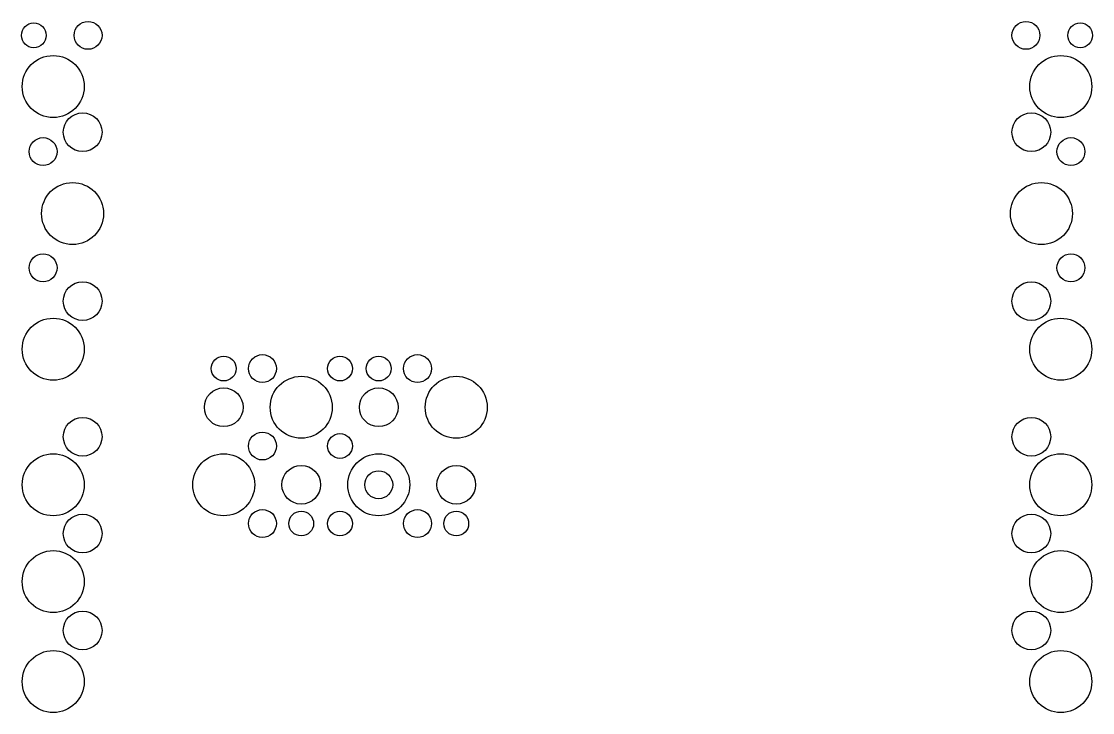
# Model space of a CAD drawing. Extents: x -691 to 691, y -444 to 448.
import ezdxf

# ---------------------------------------------------------------- set-up
doc = ezdxf.new("R2010")
doc.units = 0

msp = doc.modelspace()

# ---------------------------------------------------------------- linework, layer by layer
for centre, radius in [((-675, 430), 16), ((-605, 430), 18), ((605, 430), 18), ((675, 430), 16), ((-650, 364), 40), ((650, 364), 40), ((-612, 305), 25), ((612, 305), 25), ((-663, 280), 18), ((663, 280), 18), ((-625, 200), 40), ((625, 200), 40), ((-663, 130), 18), ((663, 130), 18), ((-612, 87), 25), ((612, 87), 25), ((-650, 25), 40), ((650, 25), 40), ((-430, 0), 16), ((-380, 0), 18), ((-280, 0), 16), ((-230, 0), 16), ((-180, 0), 18), ((-330, -50), 40), ((-130, -50), 40), ((-430, -50), 25), ((-230, -50), 25), ((-612, -88), 25), ((612, -88), 25), ((-380, -100), 18), ((-280, -100), 16), ((-650, -150), 40), ((-430, -150), 40), ((-230, -150), 40), ((650, -150), 40), ((-330, -150), 25), ((-230, -150), 18), ((-130, -150), 25), ((-612, -213), 25), ((-380, -200), 18), ((-330, -200), 16), ((-280, -200), 16), ((-180, -200), 18), ((-130, -200), 16), ((612, -213), 25), ((-650, -275), 40), ((650, -275), 40), ((-612, -338), 25), ((612, -338), 25), ((-650, -404), 40), ((650, -404), 40)]:
    msp.add_circle(centre, radius)

doc.saveas('drawing.dxf')
